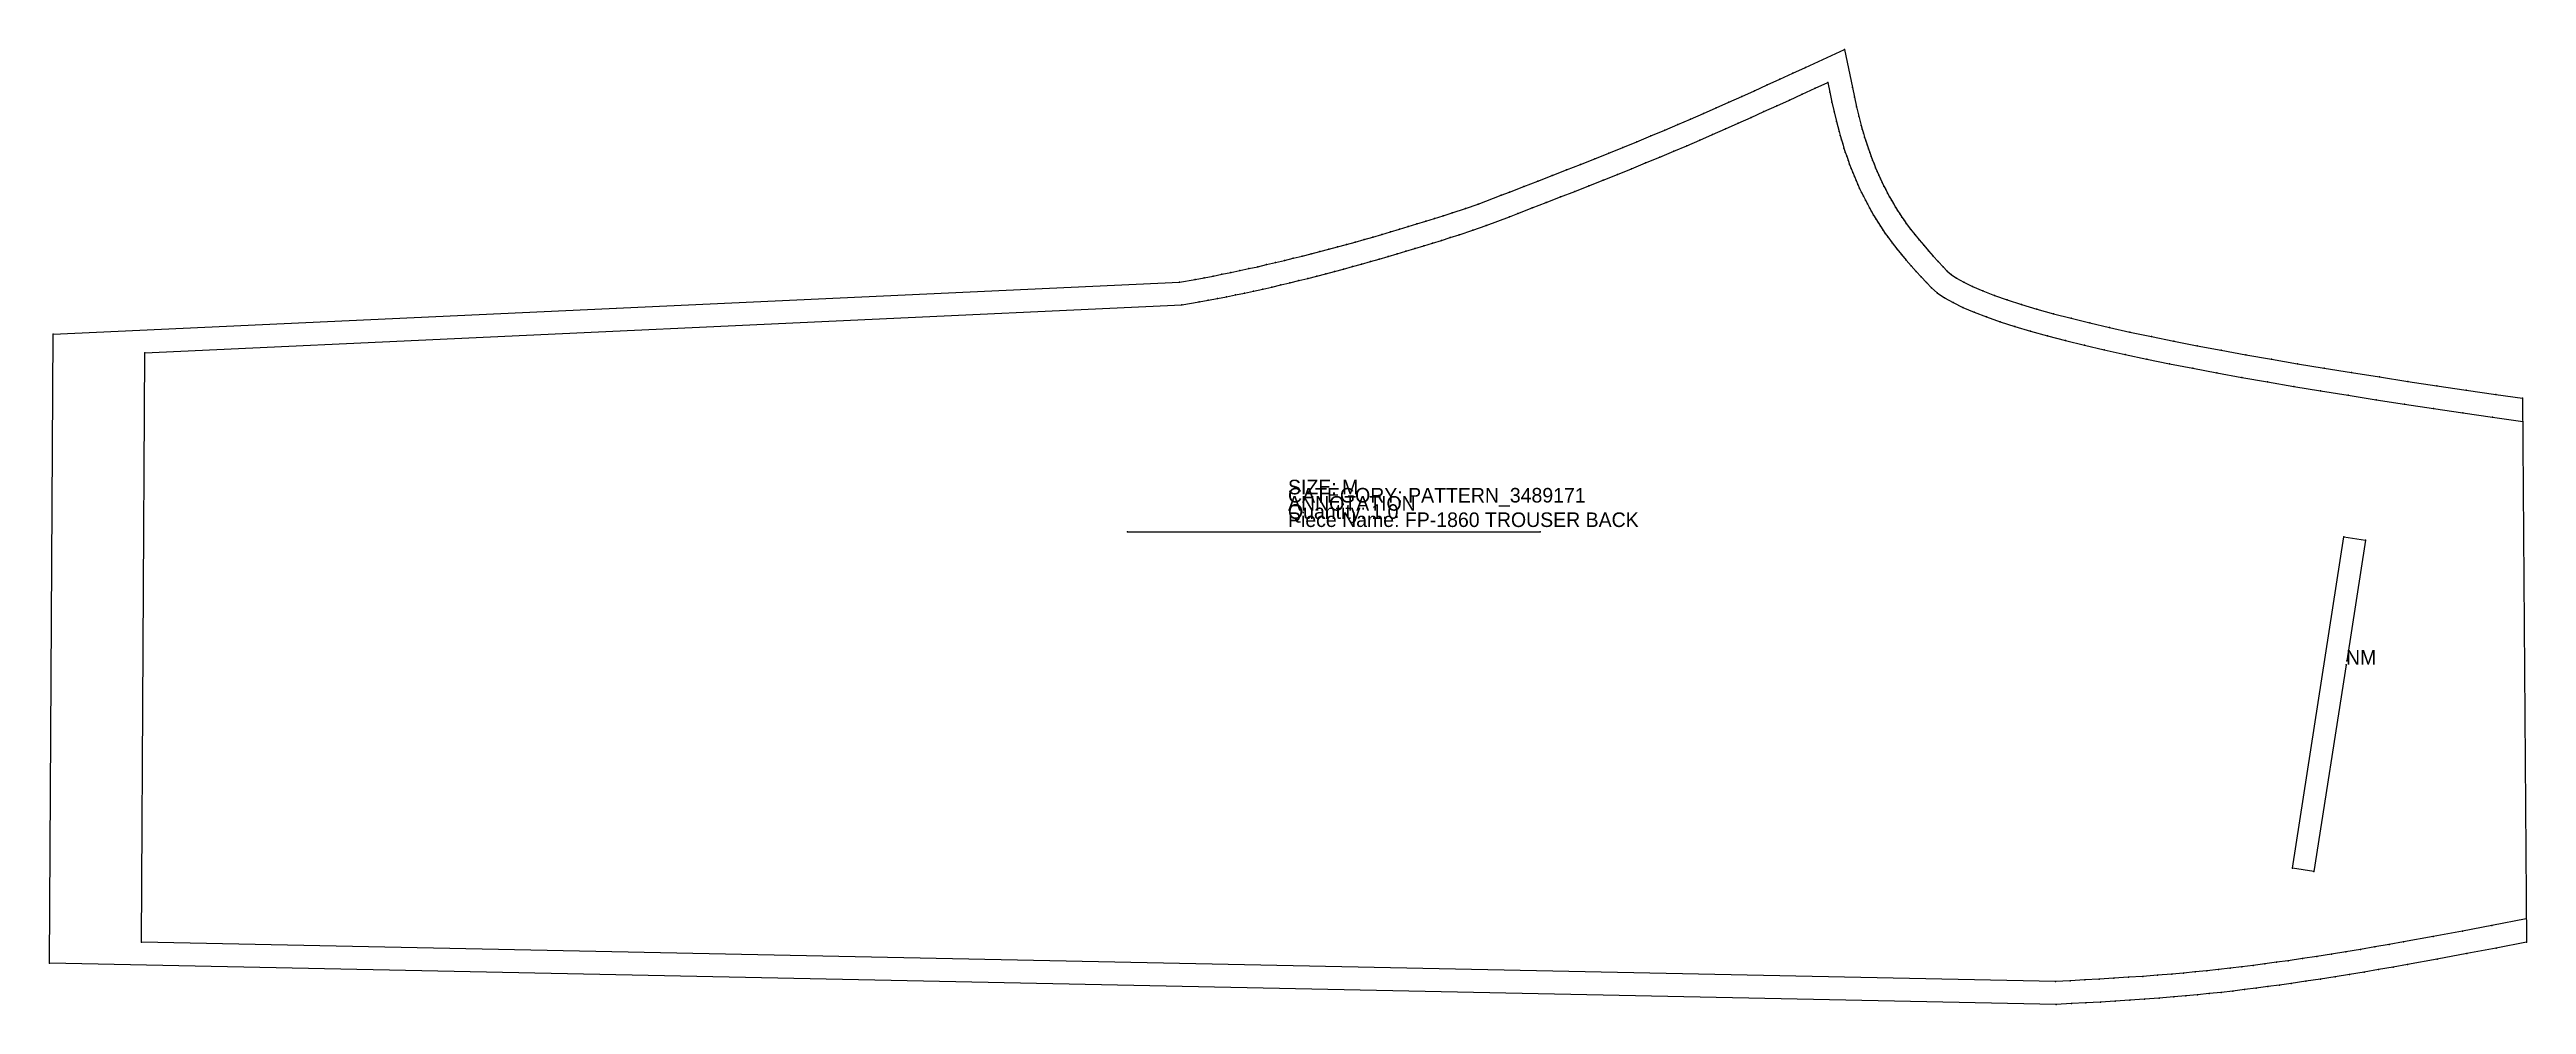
# Model space of a CAD drawing. Extents: x 0 to 68.5, y -81.7 to 1.4.
# Drawn here: x 26 to 68.52, y -81.71 to -65.33 of the extents above.
import ezdxf

# ---------------------------------------------------------------- set-up
doc = ezdxf.new("R2010")
doc.units = 0

# ---------------------------------------------------------------- blocks, each defined once
blk = doc.blocks.new('FP-1860 TROUSER BACK_M')
at = {"layer": '1'}
for points in [[(45.3926, -69.3223), (45.6627, -69.2746), (45.8164, -69.2464), (45.9702, -69.2172), (46.1238, -69.187), (46.2771, -69.1559), (46.4306, -69.1238), (46.5838, -69.091), (46.7366, -69.0572), (46.8897, -69.0226), (47.0425, -68.9871), (47.1952, -68.9509), (47.3476, -68.9139), (47.5001, -68.876), (47.6523, -68.8375), (47.8044, -68.7982), (47.9566, -68.7581), (48.1086, -68.7174), (48.2602, -68.6761), (48.412, -68.634), (48.5636, -68.5914), (48.715, -68.5482), (48.8663, -68.5043), (49.0176, -68.4599), (49.1688, -68.4149), (49.3198, -68.3693), (49.4706, -68.3233), (49.6216, -68.2768), (49.7723, -68.2298), (49.9229, -68.1824), (50.0728, -68.1347), (50.3017, -68.0604), (50.5241, -67.9834), (50.9175, -67.8327), (51.0588, -67.7781), (51.059, -67.778), (51.3034, -67.6833), (51.5476, -67.5887), (51.7916, -67.4938), (52.0351, -67.3987), (52.2787, -67.303), (52.5215, -67.2068), (52.7638, -67.1101), (53.0055, -67.0126), (53.2469, -66.9142), (53.4875, -66.8148), (53.7275, -66.7142), (53.9478, -66.6205), (54.1678, -66.5258), (54.3874, -66.4302), (54.6069, -66.3335), (54.8262, -66.2362), (55.0453, -66.1381), (55.2641, -66.0395), (55.4834, -65.9402), (55.7022, -65.8405), (55.9213, -65.7404), (56.1408, -65.64), (56.8094, -65.3337)], [(56.8094, -65.3337), (56.9444, -65.9852), (56.9794, -66.1506), (57.0158, -66.3137), (57.0542, -66.4746), (57.0958, -66.6344), (57.1143, -66.7005), (57.1339, -66.7678), (57.1542, -66.8348), (57.1752, -66.9015), (57.197, -66.9679), (57.2194, -67.0339), (57.2427, -67.0997), (57.2667, -67.1654), (57.2916, -67.2305), (57.3171, -67.2953), (57.3433, -67.3594), (57.3705, -67.4233), (57.3984, -67.4868), (57.4271, -67.55), (57.4564, -67.6125), (57.4866, -67.6744), (57.5177, -67.736), (57.5495, -67.797), (57.5819, -67.8572), (57.6154, -67.917), (57.6495, -67.9762), (57.6844, -68.0346), (57.7203, -68.0927), (57.7567, -68.1497), (57.7942, -68.2062), (57.8325, -68.2623), (57.8708, -68.3165), (57.9414, -68.4117), (58.0144, -68.5053), (58.0902, -68.5982), (58.1686, -68.6905), (58.2494, -68.7827), (58.3322, -68.875), (58.4167, -68.9674), (58.5027, -69.0602), (58.5732, -69.1358), (58.6387, -69.1905), (58.7329, -69.2538), (58.8562, -69.3235), (59.0066, -69.3969), (59.1824, -69.4726), (59.382, -69.5498), (59.6043, -69.6277), (59.8479, -69.7062), (60.1121, -69.785), (60.396, -69.864), (60.6983, -69.9429), (61.0188, -70.0216), (61.3563, -70.1004), (61.7101, -70.1788), (62.0796, -70.2572), (62.4641, -70.3353), (62.8627, -70.413), (63.275, -70.4906), (63.7, -70.5679), (64.1372, -70.6448), (64.1394, -70.6452), (64.5858, -70.7214), (65.0452, -70.7977), (65.5147, -70.8736), (65.9936, -70.9492), (66.4815, -71.0245), (66.9773, -71.0994), (67.4805, -71.174), (67.9906, -71.2482), (68.4486, -71.3138)], [(26.0609, -70.2134), (45.3926, -69.3223)], [(25.9985, -81.0051), (26.0609, -70.2134)], [(68.4486, -71.3138), (68.5155, -80.6442)], [(68.5155, -80.6442), (67.9941, -80.7437), (67.4897, -80.8392), (66.9841, -80.9333), (66.476, -81.0255), (66.227, -81.0696), (65.9782, -81.1128), (65.7291, -81.1552), (65.4797, -81.1965), (65.23, -81.2368), (64.9798, -81.2759), (64.7293, -81.3138), (64.4785, -81.3502), (64.2778, -81.3782), (64.077, -81.4053), (63.8762, -81.4314), (63.675, -81.4564), (63.4738, -81.4803), (63.2722, -81.5031), (63.0705, -81.5247), (62.8687, -81.5451), (62.6664, -81.5644), (62.464, -81.5822), (62.212, -81.6027), (61.96, -81.6214), (61.7082, -81.6386), (61.4569, -81.6543), (61.2059, -81.6691), (60.9547, -81.683), (60.7045, -81.6965), (60.4403, -81.7103), (60.4403, -81.7103), (25.9985, -81.0051)]]:
    blk.add_lwpolyline(points, dxfattribs=at)
at = {"layer": '14'}
for points in [[(45.436, -69.7144), (45.7324, -69.6621), (45.8887, -69.6334), (46.0449, -69.6037), (46.2008, -69.5731), (46.3565, -69.5415), (46.5121, -69.509), (46.6675, -69.4757), (46.8226, -69.4414), (46.9776, -69.4063), (47.1324, -69.3704), (47.2871, -69.3337), (47.4415, -69.2962), (47.5958, -69.2579), (47.7499, -69.2189), (47.9038, -69.1791), (48.0576, -69.1386), (48.2112, -69.0975), (48.3646, -69.0557), (48.5178, -69.0132), (48.6709, -68.9702), (48.8239, -68.9265), (48.9766, -68.8822), (49.1292, -68.8374), (49.2817, -68.792), (49.434, -68.7461), (49.5861, -68.6997), (49.7381, -68.6528), (49.89, -68.6055), (50.0417, -68.5577), (50.1932, -68.5095), (50.4269, -68.4337), (50.659, -68.3533), (51.0588, -68.2001), (51.201, -68.1452), (51.201, -68.1452), (51.4457, -68.0504), (51.6903, -67.9556), (51.9348, -67.8605), (52.179, -67.7651), (52.4231, -67.6692), (52.6669, -67.5727), (52.9104, -67.4755), (53.1535, -67.3774), (53.3963, -67.2784), (53.6387, -67.1783), (53.8806, -67.0769), (54.1026, -66.9825), (54.3242, -66.8871), (54.5453, -66.7908), (54.766, -66.6936), (54.9865, -66.5958), (55.2066, -66.4972), (55.4265, -66.3981), (55.6462, -66.2986), (55.8657, -66.1986), (56.0852, -66.0984), (56.3047, -65.9979), (56.5241, -65.8974)], [(56.5241, -65.8974), (56.559, -66.0659), (56.5947, -66.2343), (56.6322, -66.4023), (56.6722, -66.5699), (56.7157, -66.7371), (56.7357, -66.8085), (56.7564, -66.8798), (56.778, -66.951), (56.8003, -67.0219), (56.8235, -67.0926), (56.8474, -67.163), (56.8723, -67.2332), (56.8979, -67.3031), (56.9244, -67.3727), (56.9517, -67.442), (56.9799, -67.5109), (57.009, -67.5794), (57.0389, -67.6475), (57.0697, -67.7152), (57.1013, -67.7825), (57.1339, -67.8493), (57.1673, -67.9156), (57.2016, -67.9814), (57.2368, -68.0467), (57.273, -68.1114), (57.31, -68.1756), (57.348, -68.2391), (57.3869, -68.3021), (57.4267, -68.3644), (57.4675, -68.426), (57.5092, -68.487), (57.5518, -68.5473), (57.628, -68.6501), (57.7067, -68.7509), (57.7876, -68.85), (57.8704, -68.9476), (57.9548, -69.0439), (58.0404, -69.1393), (58.127, -69.234), (58.2143, -69.3282), (58.3019, -69.4222), (58.402, -69.5058), (58.5259, -69.5891), (58.6729, -69.6721), (58.8423, -69.7548), (59.0335, -69.8371), (59.2458, -69.9192), (59.4787, -70.0009), (59.7313, -70.0823), (60.0031, -70.1633), (60.2935, -70.2441), (60.6016, -70.3245), (60.927, -70.4045), (61.2689, -70.4843), (61.6266, -70.5636), (61.9996, -70.6427), (62.3872, -70.7214), (62.7886, -70.7997), (63.2034, -70.8777), (63.6306, -70.9554), (64.0699, -71.0327), (64.0699, -71.0327), (64.5204, -71.1096), (64.9815, -71.1862), (65.4526, -71.2624), (65.9329, -71.3382), (66.422, -71.4137), (66.919, -71.4888), (67.4233, -71.5635), (67.9343, -71.6379), (68.4514, -71.7119)], [(27.6338, -70.535), (45.436, -69.7144)], [(27.5754, -80.6436), (27.6338, -70.535)], [(68.5126, -80.2439), (67.9208, -80.3569), (67.417, -80.4523), (66.9129, -80.5461), (66.4065, -80.638), (66.159, -80.6818), (65.9115, -80.7248), (65.6639, -80.7669), (65.4161, -80.808), (65.1682, -80.848), (64.92, -80.8868), (64.6716, -80.9243), (64.4229, -80.9604), (64.2242, -80.9882), (64.0254, -81.015), (63.8265, -81.0408), (63.6275, -81.0656), (63.4284, -81.0892), (63.2291, -81.1118), (63.0297, -81.1331), (62.8302, -81.1533), (62.6305, -81.1723), (62.4307, -81.1899), (62.1814, -81.2102), (61.932, -81.2287), (61.6825, -81.2457), (61.433, -81.2613), (61.1834, -81.276), (60.9336, -81.2899), (60.6839, -81.3033), (60.434, -81.3164), (60.434, -81.3164), (27.5754, -80.6436)]]:
    blk.add_lwpolyline(points, dxfattribs=at)
at = {"layer": '2'}
for p in [(56.8094, -65.3337), (56.8094, -65.3337), (56.5241, -65.8974), (56.5241, -65.8974), (51.0588, -67.7781), (51.201, -68.1452), (51.201, -68.1452), (58.5732, -69.1358), (45.3926, -69.3223), (45.3926, -69.3223), (45.436, -69.7144), (45.436, -69.7144), (58.3019, -69.4222), (26.0609, -70.2134), (26.0609, -70.2134), (27.6338, -70.535), (27.6338, -70.535), (64.0699, -71.0327), (68.4486, -71.3138), (68.4486, -71.3138), (68.4514, -71.7119), (44.5007, -73.6069), (51.5873, -73.6069), (65.3802, -73.6917), (65.7507, -73.7492), (65.4181, -75.8834), (65.4295, -75.8173), (64.4979, -79.3736), (64.8684, -79.4311), (68.5126, -80.2439), (27.5754, -80.6436), (27.5754, -80.6436), (68.5155, -80.6442), (68.5155, -80.6442), (25.9985, -81.0051), (25.9985, -81.0051), (60.434, -81.3164), (60.434, -81.3164), (60.4403, -81.7103), (60.4403, -81.7103)]:
    blk.add_point(p, dxfattribs=at)
at = {"layer": '3'}
for p in [(55.7022, -65.8405), (55.9213, -65.7404), (56.1408, -65.64), (54.8262, -66.2362), (55.0453, -66.1381), (55.2641, -66.0395), (55.4834, -65.9402), (55.6462, -66.2986), (55.8657, -66.1986), (56.0852, -66.0984), (56.3047, -65.9979), (56.559, -66.0659), (56.5947, -66.2343), (56.9444, -65.9852), (56.9794, -66.1506), (57.0158, -66.3137), (53.7275, -66.7142), (53.9478, -66.6205), (54.1678, -66.5258), (54.3874, -66.4302), (54.6069, -66.3335), (54.766, -66.6936), (54.9865, -66.5958), (55.2066, -66.4972), (55.4265, -66.3981), (56.6322, -66.4023), (56.6722, -66.5699), (56.7157, -66.7371), (57.0542, -66.4746), (57.0958, -66.6344), (57.1143, -66.7005), (52.7638, -67.1101), (53.0055, -67.0126), (53.2469, -66.9142), (53.4875, -66.8148), (53.8806, -67.0769), (54.1026, -66.9825), (54.3242, -66.8871), (54.5453, -66.7908), (56.7357, -66.8085), (56.7564, -66.8798), (56.778, -66.951), (56.8003, -67.0219), (56.8235, -67.0926), (56.8474, -67.163), (57.1339, -66.7678), (57.1542, -66.8348), (57.1752, -66.9015), (57.197, -66.9679), (57.2194, -67.0339), (57.2427, -67.0997), (57.2667, -67.1654), (51.5476, -67.5887), (51.7916, -67.4938), (52.0351, -67.3987), (52.2787, -67.303), (52.5215, -67.2068), (52.6669, -67.5727), (52.9104, -67.4755), (53.1535, -67.3774), (53.3963, -67.2784), (53.6387, -67.1783), (56.8723, -67.2332), (56.8979, -67.3031), (56.9244, -67.3727), (56.9517, -67.442), (56.9799, -67.5109), (57.009, -67.5794), (57.2916, -67.2305), (57.3171, -67.2953), (57.3433, -67.3594), (57.3705, -67.4233), (57.3984, -67.4868), (57.4271, -67.55), (50.5241, -67.9834), (50.9175, -67.8327), (51.059, -67.778), (51.3034, -67.6833), (51.6903, -67.9556), (51.9348, -67.8605), (52.179, -67.7651), (52.4231, -67.6692), (57.0389, -67.6475), (57.0697, -67.7152), (57.1013, -67.7825), (57.1339, -67.8493), (57.1673, -67.9156), (57.2016, -67.9814), (57.4564, -67.6125), (57.4866, -67.6744), (57.5177, -67.736), (57.5495, -67.797), (57.5819, -67.8572), (57.6154, -67.917), (57.6495, -67.9762), (49.1688, -68.4149), (49.3198, -68.3693), (49.4706, -68.3233), (49.6216, -68.2768), (49.7723, -68.2298), (49.9229, -68.1824), (50.0728, -68.1347), (50.3017, -68.0604), (50.4269, -68.4337), (50.659, -68.3533), (51.0588, -68.2001), (51.4457, -68.0504), (57.2368, -68.0467), (57.273, -68.1114), (57.31, -68.1756), (57.348, -68.2391), (57.3869, -68.3021), (57.4267, -68.3644), (57.4675, -68.426), (57.6844, -68.0346), (57.7203, -68.0927), (57.7567, -68.1497), (57.7942, -68.2062), (57.8325, -68.2623), (57.8708, -68.3165), (57.9414, -68.4117), (47.5001, -68.876), (47.6523, -68.8375), (47.8044, -68.7982), (47.9566, -68.7581), (48.1086, -68.7174), (48.2602, -68.6761), (48.412, -68.634), (48.5636, -68.5914), (48.715, -68.5482), (48.8663, -68.5043), (49.0176, -68.4599), (49.1292, -68.8374), (49.2817, -68.792), (49.434, -68.7461), (49.5861, -68.6997), (49.7381, -68.6528), (49.89, -68.6055), (50.0417, -68.5577), (50.1932, -68.5095), (57.5092, -68.487), (57.5518, -68.5473), (57.628, -68.6501), (57.7067, -68.7509), (57.7876, -68.85), (58.0144, -68.5053), (58.0902, -68.5982), (58.1686, -68.6905), (58.2494, -68.7827), (58.3322, -68.875), (45.6627, -69.2746), (45.8164, -69.2464), (45.9702, -69.2172), (46.1238, -69.187), (46.2771, -69.1559), (46.4306, -69.1238), (46.5838, -69.091), (46.7366, -69.0572), (46.8897, -69.0226), (47.0425, -68.9871), (47.1952, -68.9509), (47.3476, -68.9139), (47.4415, -69.2962), (47.5958, -69.2579), (47.7499, -69.2189), (47.9038, -69.1791), (48.0576, -69.1386), (48.2112, -69.0975), (48.3646, -69.0557), (48.5178, -69.0132), (48.6709, -68.9702), (48.8239, -68.9265), (48.9766, -68.8822), (57.8704, -68.9476), (57.9548, -69.0439), (58.0404, -69.1393), (58.127, -69.234), (58.4167, -68.9674), (58.5027, -69.0602), (58.6387, -69.1905), (58.7329, -69.2538), (45.7324, -69.6621), (45.8887, -69.6334), (46.0449, -69.6037), (46.2008, -69.5731), (46.3565, -69.5415), (46.5121, -69.509), (46.6675, -69.4757), (46.8226, -69.4414), (46.9776, -69.4063), (47.1324, -69.3704), (47.2871, -69.3337), (58.2143, -69.3282), (58.402, -69.5058), (58.5259, -69.5891), (58.6729, -69.6721), (58.8562, -69.3235), (59.0066, -69.3969), (59.1824, -69.4726), (59.382, -69.5498), (59.6043, -69.6277), (59.8479, -69.7062), (58.8423, -69.7548), (59.0335, -69.8371), (59.2458, -69.9192), (59.4787, -70.0009), (59.7313, -70.0823), (60.1121, -69.785), (60.396, -69.864), (60.6983, -69.9429), (61.0188, -70.0216), (61.3563, -70.1004), (60.0031, -70.1633), (60.2935, -70.2441), (60.6016, -70.3245), (60.927, -70.4045), (61.2689, -70.4843), (61.6266, -70.5636), (61.7101, -70.1788), (62.0796, -70.2572), (62.4641, -70.3353), (62.8627, -70.413), (63.275, -70.4906), (63.7, -70.5679), (61.9996, -70.6427), (62.3872, -70.7214), (62.7886, -70.7997), (63.2034, -70.8777), (63.6306, -70.9554), (64.1372, -70.6448), (64.1394, -70.6452), (64.5858, -70.7214), (65.0452, -70.7977), (65.5147, -70.8736), (65.9936, -70.9492), (64.0699, -71.0327), (64.5204, -71.1096), (64.9815, -71.1862), (65.4526, -71.2624), (65.9329, -71.3382), (66.422, -71.4137), (66.4815, -71.0245), (66.9773, -71.0994), (67.4805, -71.174), (67.9906, -71.2482), (66.919, -71.4888), (67.4233, -71.5635), (67.9343, -71.6379), (67.9208, -80.3569), (65.6639, -80.7669), (65.9115, -80.7248), (66.159, -80.6818), (66.4065, -80.638), (66.9129, -80.5461), (67.417, -80.4523), (67.9941, -80.7437), (62.4307, -81.1899), (62.6305, -81.1723), (62.8302, -81.1533), (63.0297, -81.1331), (63.2291, -81.1118), (63.4284, -81.0892), (63.6275, -81.0656), (63.8265, -81.0408), (64.0254, -81.015), (64.2242, -80.9882), (64.4229, -80.9604), (64.6716, -80.9243), (64.92, -80.8868), (65.1682, -80.848), (65.4161, -80.808), (65.4797, -81.1965), (65.7291, -81.1552), (65.9782, -81.1128), (66.227, -81.0696), (66.476, -81.0255), (66.9841, -80.9333), (67.4897, -80.8392), (60.6839, -81.3033), (60.9336, -81.2899), (61.1834, -81.276), (61.433, -81.2613), (61.6825, -81.2457), (61.932, -81.2287), (61.96, -81.6214), (62.1814, -81.2102), (62.212, -81.6027), (62.464, -81.5822), (62.6664, -81.5644), (62.8687, -81.5451), (63.0705, -81.5247), (63.2722, -81.5031), (63.4738, -81.4803), (63.675, -81.4564), (63.8762, -81.4314), (64.077, -81.4053), (64.2778, -81.3782), (64.4785, -81.3502), (64.7293, -81.3138), (64.9798, -81.2759), (65.23, -81.2368), (60.7045, -81.6965), (60.9547, -81.683), (61.2059, -81.6691), (61.4569, -81.6543), (61.7082, -81.6386)]:
    blk.add_point(p, dxfattribs=at)
at = {"layer": '5'}
blk.add_line((44.5007, -73.6069), (51.5873, -73.6069), dxfattribs=at)
at = {"layer": '7'}
blk.add_line((44.5007, -73.6069), (51.5873, -73.6069), dxfattribs=at)
at = {"layer": '8'}
blk.add_lwpolyline([(65.4181, -75.8834), (64.8684, -79.4311), (64.4979, -79.3736), (65.3802, -73.6917), (65.7507, -73.7492), (65.4295, -75.8173)], dxfattribs=at)
at = {"layer": '84'}
for points in [[(45.3926, -69.3223), (45.6627, -69.2746), (45.8164, -69.2464), (45.9702, -69.2172), (46.1238, -69.187), (46.2771, -69.1559), (46.4306, -69.1238), (46.5838, -69.091), (46.7366, -69.0572), (46.8897, -69.0226), (47.0425, -68.9871), (47.1952, -68.9509), (47.3476, -68.9139), (47.5001, -68.876), (47.6523, -68.8375), (47.8044, -68.7982), (47.9566, -68.7581), (48.1086, -68.7174), (48.2602, -68.6761), (48.412, -68.634), (48.5636, -68.5914), (48.715, -68.5482), (48.8663, -68.5043), (49.0176, -68.4599), (49.1688, -68.4149), (49.3198, -68.3693), (49.4706, -68.3233), (49.6216, -68.2768), (49.7723, -68.2298), (49.9229, -68.1824), (50.0728, -68.1347), (50.3017, -68.0604), (50.5241, -67.9834), (50.9175, -67.8327), (51.0588, -67.7781), (51.059, -67.778), (51.3034, -67.6833), (51.5476, -67.5887), (51.7916, -67.4938), (52.0351, -67.3987), (52.2787, -67.303), (52.5215, -67.2068), (52.7638, -67.1101), (53.0055, -67.0126), (53.2469, -66.9142), (53.4875, -66.8148), (53.7275, -66.7142), (53.9478, -66.6205), (54.1678, -66.5258), (54.3874, -66.4302), (54.6069, -66.3335), (54.8262, -66.2362), (55.0453, -66.1381), (55.2641, -66.0395), (55.4834, -65.9402), (55.7022, -65.8405), (55.9213, -65.7404), (56.1408, -65.64), (56.8094, -65.3337)], [(56.8094, -65.3337), (56.9444, -65.9852), (56.9794, -66.1506), (57.0158, -66.3137), (57.0542, -66.4746), (57.0958, -66.6344), (57.1143, -66.7005), (57.1339, -66.7678), (57.1542, -66.8348), (57.1752, -66.9015), (57.197, -66.9679), (57.2194, -67.0339), (57.2427, -67.0997), (57.2667, -67.1654), (57.2916, -67.2305), (57.3171, -67.2953), (57.3433, -67.3594), (57.3705, -67.4233), (57.3984, -67.4868), (57.4271, -67.55), (57.4564, -67.6125), (57.4866, -67.6744), (57.5177, -67.736), (57.5495, -67.797), (57.5819, -67.8572), (57.6154, -67.917), (57.6495, -67.9762), (57.6844, -68.0346), (57.7203, -68.0927), (57.7567, -68.1497), (57.7942, -68.2062), (57.8325, -68.2623), (57.8708, -68.3165), (57.9414, -68.4117), (58.0144, -68.5053), (58.0902, -68.5982), (58.1686, -68.6905), (58.2494, -68.7827), (58.3322, -68.875), (58.4167, -68.9674), (58.5027, -69.0602), (58.5732, -69.1358), (58.6387, -69.1905), (58.7329, -69.2538), (58.8562, -69.3235), (59.0066, -69.3969), (59.1824, -69.4726), (59.382, -69.5498), (59.6043, -69.6277), (59.8479, -69.7062), (60.1121, -69.785), (60.396, -69.864), (60.6983, -69.9429), (61.0188, -70.0216), (61.3563, -70.1004), (61.7101, -70.1788), (62.0796, -70.2572), (62.4641, -70.3353), (62.8627, -70.413), (63.275, -70.4906), (63.7, -70.5679), (64.1372, -70.6448), (64.1394, -70.6452), (64.5858, -70.7214), (65.0452, -70.7977), (65.5147, -70.8736), (65.9936, -70.9492), (66.4815, -71.0245), (66.9773, -71.0994), (67.4805, -71.174), (67.9906, -71.2482), (68.4486, -71.3138)], [(26.0609, -70.2134), (45.3926, -69.3223)], [(25.9985, -81.0051), (26.0609, -70.2134)], [(68.4486, -71.3138), (68.5155, -80.6442)], [(68.5155, -80.6442), (67.9941, -80.7437), (67.4897, -80.8392), (66.9841, -80.9333), (66.476, -81.0255), (66.227, -81.0696), (65.9782, -81.1128), (65.7291, -81.1552), (65.4797, -81.1965), (65.23, -81.2368), (64.9798, -81.2759), (64.7293, -81.3138), (64.4785, -81.3502), (64.2778, -81.3782), (64.077, -81.4053), (63.8762, -81.4314), (63.675, -81.4564), (63.4738, -81.4803), (63.2722, -81.5031), (63.0705, -81.5247), (62.8687, -81.5451), (62.6664, -81.5644), (62.464, -81.5822), (62.212, -81.6027), (61.96, -81.6214), (61.7082, -81.6386), (61.4569, -81.6543), (61.2059, -81.6691), (60.9547, -81.683), (60.7045, -81.6965), (60.4403, -81.7103), (60.4403, -81.7103), (25.9985, -81.0051)]]:
    blk.add_lwpolyline(points, dxfattribs=at)
at = {"layer": '85'}
blk.add_lwpolyline([(65.4181, -75.8834), (64.8684, -79.4311), (64.4979, -79.3736), (65.3802, -73.6917), (65.7507, -73.7492), (65.4295, -75.8173)], dxfattribs=at)
at = {"layer": '87'}
for points in [[(45.436, -69.7144), (45.7324, -69.6621), (45.8887, -69.6334), (46.0449, -69.6037), (46.2008, -69.5731), (46.3565, -69.5415), (46.5121, -69.509), (46.6675, -69.4757), (46.8226, -69.4414), (46.9776, -69.4063), (47.1324, -69.3704), (47.2871, -69.3337), (47.4415, -69.2962), (47.5958, -69.2579), (47.7499, -69.2189), (47.9038, -69.1791), (48.0576, -69.1386), (48.2112, -69.0975), (48.3646, -69.0557), (48.5178, -69.0132), (48.6709, -68.9702), (48.8239, -68.9265), (48.9766, -68.8822), (49.1292, -68.8374), (49.2817, -68.792), (49.434, -68.7461), (49.5861, -68.6997), (49.7381, -68.6528), (49.89, -68.6055), (50.0417, -68.5577), (50.1932, -68.5095), (50.4269, -68.4337), (50.659, -68.3533), (51.0588, -68.2001), (51.201, -68.1452), (51.201, -68.1452), (51.4457, -68.0504), (51.6903, -67.9556), (51.9348, -67.8605), (52.179, -67.7651), (52.4231, -67.6692), (52.6669, -67.5727), (52.9104, -67.4755), (53.1535, -67.3774), (53.3963, -67.2784), (53.6387, -67.1783), (53.8806, -67.0769), (54.1026, -66.9825), (54.3242, -66.8871), (54.5453, -66.7908), (54.766, -66.6936), (54.9865, -66.5958), (55.2066, -66.4972), (55.4265, -66.3981), (55.6462, -66.2986), (55.8657, -66.1986), (56.0852, -66.0984), (56.3047, -65.9979), (56.5241, -65.8974)], [(56.5241, -65.8974), (56.559, -66.0659), (56.5947, -66.2343), (56.6322, -66.4023), (56.6722, -66.5699), (56.7157, -66.7371), (56.7357, -66.8085), (56.7564, -66.8798), (56.778, -66.951), (56.8003, -67.0219), (56.8235, -67.0926), (56.8474, -67.163), (56.8723, -67.2332), (56.8979, -67.3031), (56.9244, -67.3727), (56.9517, -67.442), (56.9799, -67.5109), (57.009, -67.5794), (57.0389, -67.6475), (57.0697, -67.7152), (57.1013, -67.7825), (57.1339, -67.8493), (57.1673, -67.9156), (57.2016, -67.9814), (57.2368, -68.0467), (57.273, -68.1114), (57.31, -68.1756), (57.348, -68.2391), (57.3869, -68.3021), (57.4267, -68.3644), (57.4675, -68.426), (57.5092, -68.487), (57.5518, -68.5473), (57.628, -68.6501), (57.7067, -68.7509), (57.7876, -68.85), (57.8704, -68.9476), (57.9548, -69.0439), (58.0404, -69.1393), (58.127, -69.234), (58.2143, -69.3282), (58.3019, -69.4222), (58.402, -69.5058), (58.5259, -69.5891), (58.6729, -69.6721), (58.8423, -69.7548), (59.0335, -69.8371), (59.2458, -69.9192), (59.4787, -70.0009), (59.7313, -70.0823), (60.0031, -70.1633), (60.2935, -70.2441), (60.6016, -70.3245), (60.927, -70.4045), (61.2689, -70.4843), (61.6266, -70.5636), (61.9996, -70.6427), (62.3872, -70.7214), (62.7886, -70.7997), (63.2034, -70.8777), (63.6306, -70.9554), (64.0699, -71.0327), (64.0699, -71.0327), (64.5204, -71.1096), (64.9815, -71.1862), (65.4526, -71.2624), (65.9329, -71.3382), (66.422, -71.4137), (66.919, -71.4888), (67.4233, -71.5635), (67.9343, -71.6379), (68.4514, -71.7119)], [(27.6338, -70.535), (45.436, -69.7144)], [(27.5754, -80.6436), (27.6338, -70.535)], [(68.5126, -80.2439), (67.9208, -80.3569), (67.417, -80.4523), (66.9129, -80.5461), (66.4065, -80.638), (66.159, -80.6818), (65.9115, -80.7248), (65.6639, -80.7669), (65.4161, -80.808), (65.1682, -80.848), (64.92, -80.8868), (64.6716, -80.9243), (64.4229, -80.9604), (64.2242, -80.9882), (64.0254, -81.015), (63.8265, -81.0408), (63.6275, -81.0656), (63.4284, -81.0892), (63.2291, -81.1118), (63.0297, -81.1331), (62.8302, -81.1533), (62.6305, -81.1723), (62.4307, -81.1899), (62.1814, -81.2102), (61.932, -81.2287), (61.6825, -81.2457), (61.433, -81.2613), (61.1834, -81.276), (60.9336, -81.2899), (60.6839, -81.3033), (60.434, -81.3164), (60.434, -81.3164), (27.5754, -80.6436)]]:
    blk.add_lwpolyline(points, dxfattribs=at)
at = {"layer": '1'}
for s, p in [('ANNOTATION', (47.257, -73.242)), ('SIZE: M', (47.257, -72.962)), ('Quantity: 1,0', (47.257, -73.382)), ('CATEGORY: PATTERN_3489171', (47.257, -73.102)), ('Piece Name: FP-1860 TROUSER BACK', (47.257, -73.522))]:
    blk.add_text(s, height=0.25, dxfattribs=at).set_placement(p)
at = {"layer": '8'}
blk.add_text('NM', height=0.25, dxfattribs=at).set_placement((65.4181, -75.8834))
at = {"layer": '85'}
blk.add_text('NM', height=0.25, dxfattribs=at).set_placement((65.4181, -75.8834))

msp = doc.modelspace()

# ---------------------------------------------------------------- block references
at = {"layer": '1'}
msp.add_blockref('FP-1860 TROUSER BACK_M', (0, 0), dxfattribs=at)

doc.saveas('drawing.dxf')
